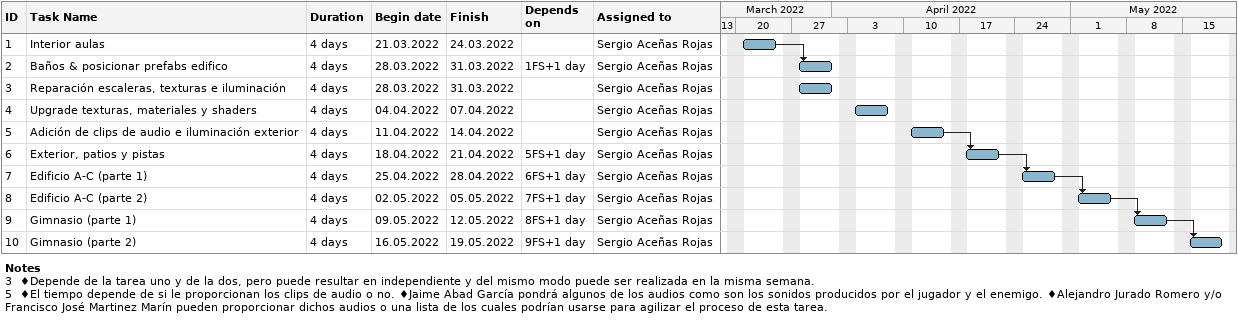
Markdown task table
| ID | Task | Duration | Start | Finish | Predecessors | Resources |
|---|---|---|---|---|---|---|
| 1 | Interior aulas | 4d | 2022-03-21 | 2022-03-24 |  | Sergio Aceñas Rojas |
| 2 | Baños & posicionar prefabs edifico | 4d | 2022-03-28 | 2022-03-31 | 1FS+1d | Sergio Aceñas Rojas |
| 3 | Reparación escaleras, texturas e iluminación | 4d | 2022-03-28 | 2022-03-31 |  | Sergio Aceñas Rojas |
| 4 | Upgrade texturas, materiales y shaders | 4d | 2022-04-04 | 2022-04-07 |  | Sergio Aceñas Rojas |
| 5 | Adición de clips de audio e iluminación exterior | 4d | 2022-04-11 | 2022-04-14 |  | Sergio Aceñas Rojas |
| 6 | Exterior, patios y pistas | 4d | 2022-04-18 | 2022-04-21 | 5FS+1d | Sergio Aceñas Rojas |
| 7 | Edificio A-C (parte 1) | 4d | 2022-04-25 | 2022-04-28 | 6FS+1d | Sergio Aceñas Rojas |
| 8 | Edificio A-C (parte 2) | 4d | 2022-05-02 | 2022-05-05 | 7FS+1d | Sergio Aceñas Rojas |
| 9 | Gimnasio (parte 1) | 4d | 2022-05-09 | 2022-05-12 | 8FS+1d | Sergio Aceñas Rojas |
| 10 | Gimnasio (parte 2) | 4d | 2022-05-16 | 2022-05-19 | 9FS+1d | Sergio Aceñas Rojas |

Notes
- 3: ♦Depende de la tarea uno y de la dos, pero puede resultar en independiente y del mismo modo puede ser realizada en la misma semana.
- 5: ♦El tiempo depende de si le proporcionan los clips de audio o no. ♦Jaime Abad García pondrá algunos de los audios como son los sonidos producidos por el jugador y el enemigo. ♦Alejandro Jurado Romero y/o Francisco José Martinez Marín pueden proporcionar dichos audios o una lista de los cuales podrían usarse para agilizar el proceso de esta tarea.
